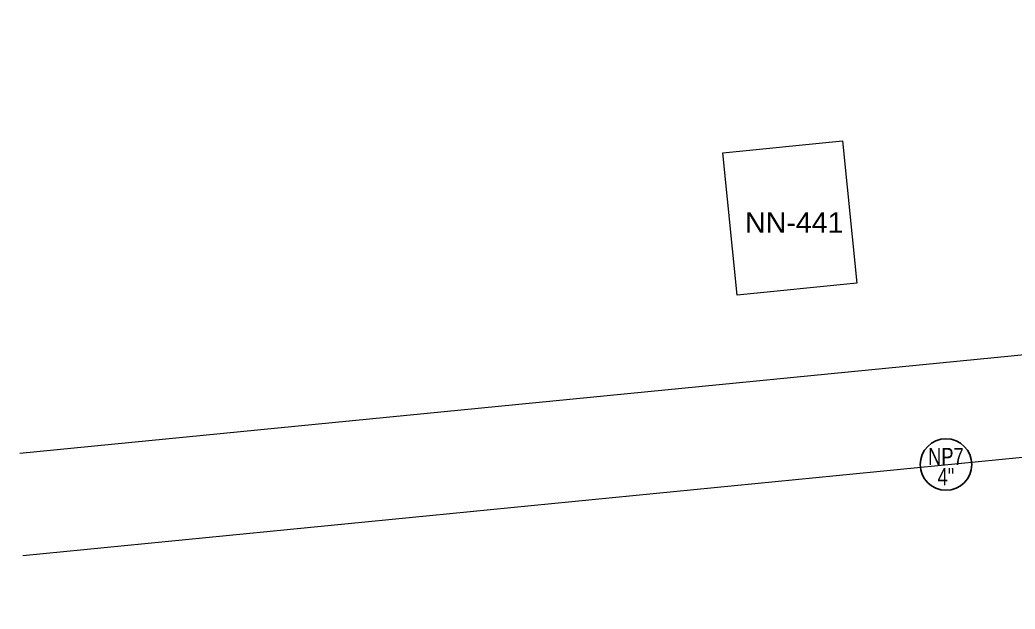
# Model space of a CAD drawing. Header units: inches. Extents: x 5913 to 6802, y 1147 to 1805.
# Drawn here: x 6226.5 to 6304.3, y 1147.4 to 1193.5 of the extents above; entities that cross this region are included whole.
import ezdxf
from ezdxf.enums import TextEntityAlignment as Align

# ---------------------------------------------------------------- set-up
doc = ezdxf.new("R2010")
doc.units = ezdxf.units.IN
doc.header["$MEASUREMENT"] = 0
doc.layers.add('Basic Map', color=251, linetype='Continuous', lineweight=9)
doc.layers.add('Home Number', color=6, linetype='Continuous')
doc.layers.add('NEW POLE 7m', color=3, linetype='Continuous')
doc.styles.get("Standard").update_dxf_attribs({"font": 'arial.ttf'})
doc.styles.add('Title Block 3', font='dgn003.shx')

# ---------------------------------------------------------------- blocks, each defined once
blk = doc.blocks.new('NP7')
at = {"color": 0, "linetype": 'ByBlock', "lineweight": -2}
blk.add_circle((10475.437, -5326.86), 2.013, dxfattribs=at)
at = {"color": 0, "linetype": 'ByBlock', "lineweight": -2, "style": 'Title Block 3', "width": 0.799091}
for s, p in [('NP7', (10475.429, -5326.227)), ('4"', (10475.429, -5327.808))]:
    blk.add_text(s, height=1.3391, dxfattribs=at).set_placement(p, align=Align.MIDDLE_CENTER)

msp = doc.modelspace()

# ---------------------------------------------------------------- linework, layer by layer
at = {"layer": 'Basic Map'}
for points in [[(6598.173, 1147.415), (6593.857, 1162.101), (6593.85, 1162.188), (6593.813, 1162.266), (6588.679, 1182.955), (6585.722, 1193.48), (6429.221, 1171.565), (6429.208, 1171.563), (6426.251, 1171.159), (6425.822, 1171.124), (6421.444, 1171), (6417.874, 1170.836), (6417.869, 1170.836), (6417.864, 1170.835), (6414.271, 1170.678), (6405.776, 1169.291), (6405.65, 1169.295), (6405.529, 1169.258), (6353.808, 1164.084), (6353.801, 1164.083), (6226.753, 1151.578)], [(6226.533, 1159.595), (6353.014, 1172.045)]]:
    msp.add_lwpolyline(points, dxfattribs=at)
msp.add_lwpolyline([(6291.907, 1172.884), (6282.564, 1171.953), (6281.443, 1183.098), (6290.787, 1184.029)], close=True, dxfattribs=at)

# ---------------------------------------------------------------- block references
at = {"layer": 'NEW POLE 7m', "xscale": 1.000531472075053, "yscale": 1.000531472075053, "zscale": 1.000531472075053}
msp.add_blockref('NP7', (-4182.141, 6488.406), dxfattribs=at)

# ---------------------------------------------------------------- texts
at = {"layer": 'Home Number', "insert": (6283.162, 1176.839), "char_height": 1.6, "attachment_point": 7}
msp.add_mtext('NN-441', dxfattribs=at)

doc.saveas('drawing.dxf')
